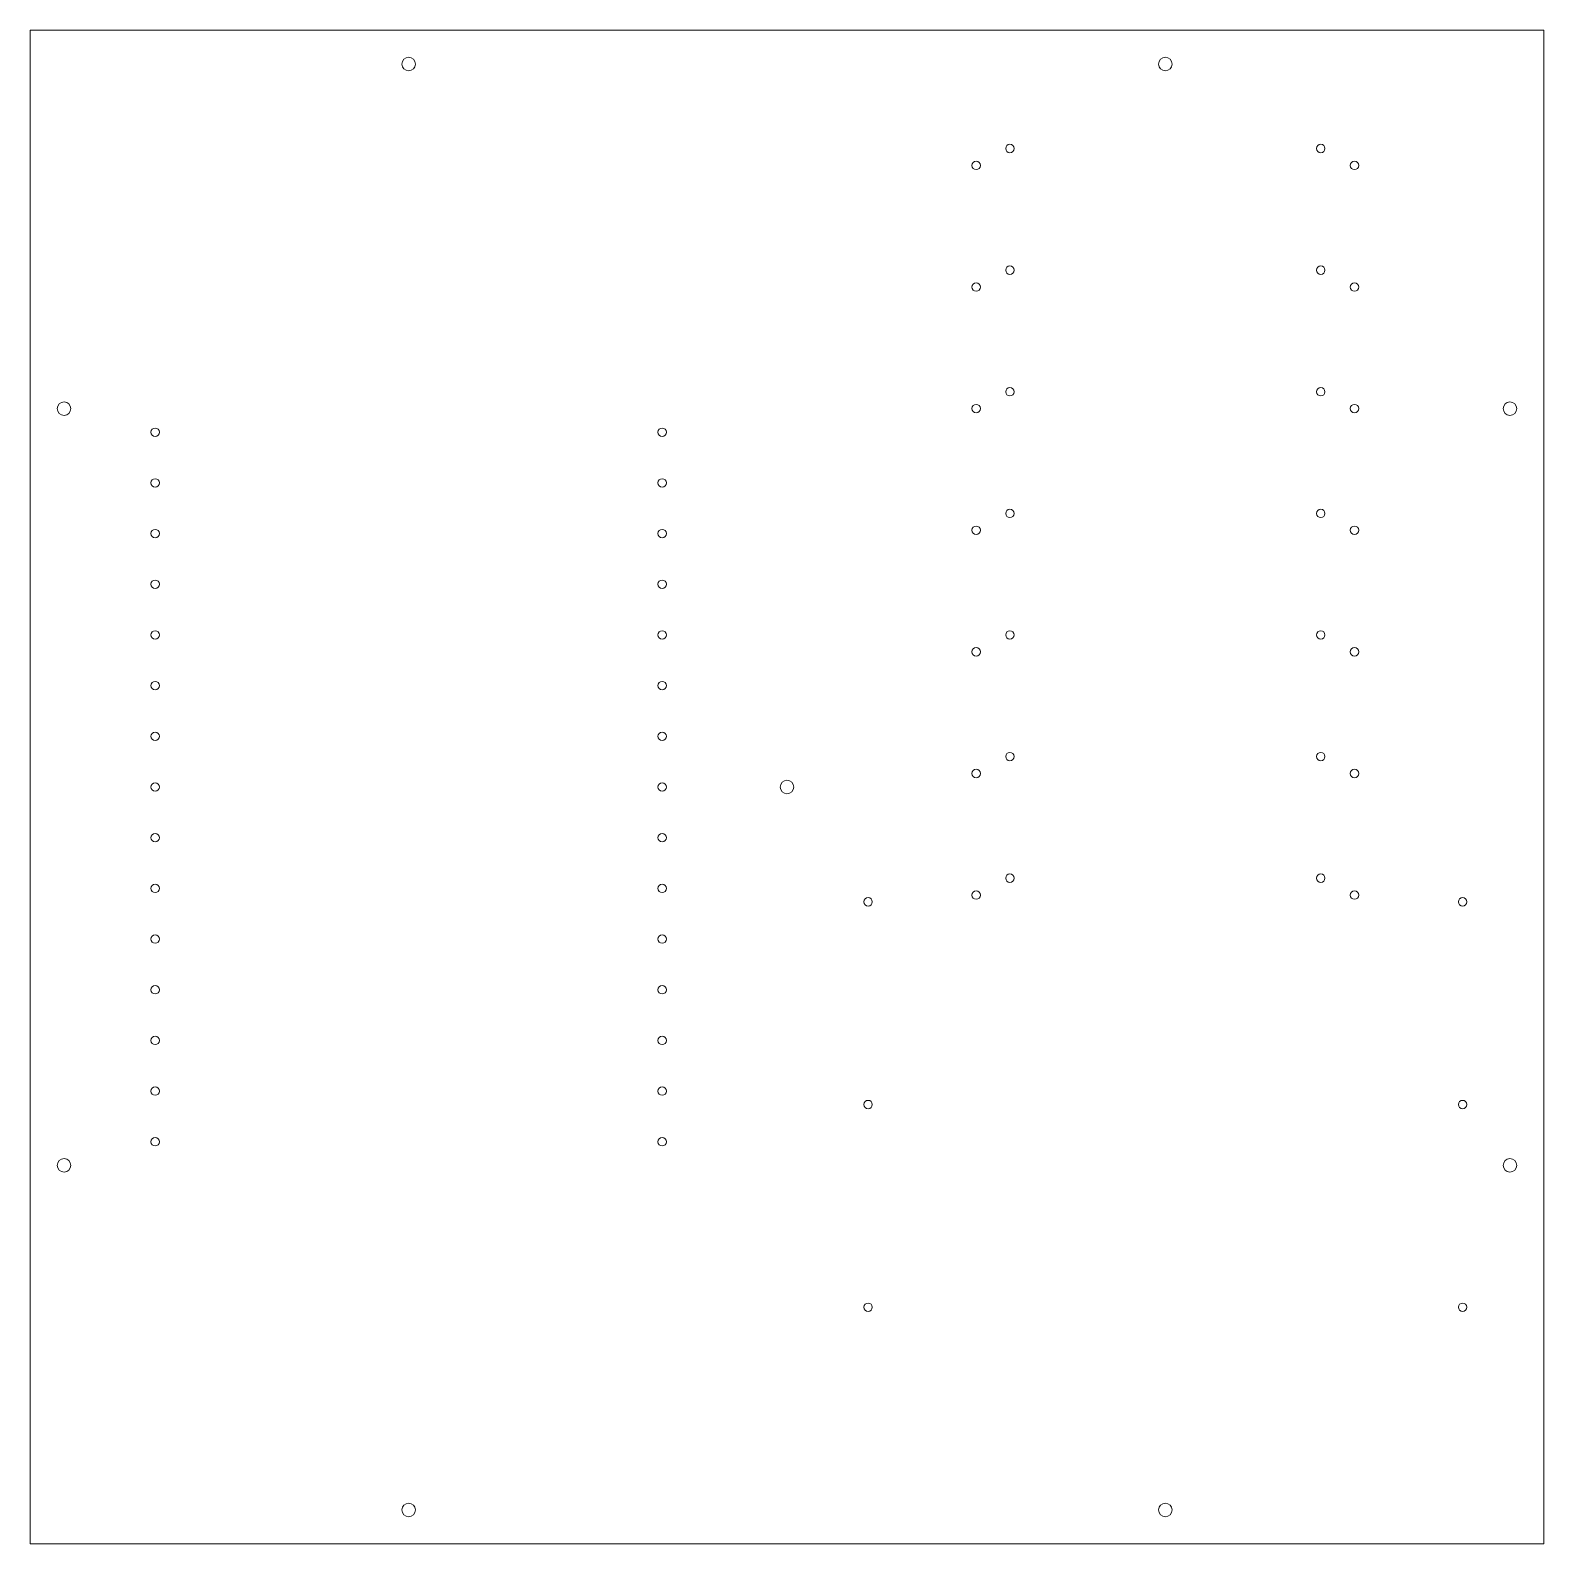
# Model space of a CAD drawing. Header units: millimetres. Extents: x 0 to 448, y 0 to 448.
import ezdxf

# ---------------------------------------------------------------- set-up
doc = ezdxf.new("R2010")
doc.units = ezdxf.units.MM

msp = doc.modelspace()

# ---------------------------------------------------------------- linework, layer by layer
at = {"color": 7, "linetype": 'Continuous', "lineweight": 15}
for p, q in [((448, 448), (0, 448)), ((0, 448), (0, 0)), ((448, 0), (448, 448)), ((0, 0), (448, 0))]:
    msp.add_line(p, q, dxfattribs=at)
for centre, radius in [((112, 438), 2), ((336, 438), 2), ((290, 413), 1.25), ((382, 413), 1.25), ((280, 408), 1.25), ((392, 408), 1.25), ((290, 377), 1.25), ((382, 377), 1.25), ((280, 372), 1.25), ((392, 372), 1.25), ((290, 341), 1.25), ((382, 341), 1.25), ((10, 336), 2), ((280, 336), 1.25), ((392, 336), 1.25), ((438, 336), 2), ((36.96, 329), 1.25), ((187.04, 329), 1.25), ((36.96, 314), 1.25), ((187.04, 314), 1.25), ((290, 305), 1.25), ((382, 305), 1.25), ((36.96, 299), 1.25), ((187.04, 299), 1.25), ((280, 300), 1.25), ((392, 300), 1.25), ((36.96, 284), 1.25), ((187.04, 284), 1.25), ((36.96, 269), 1.25), ((187.04, 269), 1.25), ((290, 269), 1.25), ((382, 269), 1.25), ((280, 264), 1.25), ((392, 264), 1.25), ((36.96, 254), 1.25), ((187.04, 254), 1.25), ((36.96, 239), 1.25), ((187.04, 239), 1.25), ((290, 233), 1.25), ((382, 233), 1.25), ((280, 228), 1.25), ((392, 228), 1.25), ((36.96, 224), 1.25), ((187.04, 224), 1.25), ((224, 224), 2), ((36.96, 209), 1.25), ((187.04, 209), 1.25), ((290, 197), 1.25), ((382, 197), 1.25), ((36.96, 194), 1.25), ((187.04, 194), 1.25), ((280, 192), 1.25), ((392, 192), 1.25), ((248, 190), 1.25), ((424, 190), 1.25), ((36.96, 179), 1.25), ((187.04, 179), 1.25), ((36.96, 164), 1.25), ((187.04, 164), 1.25), ((36.96, 149), 1.25), ((187.04, 149), 1.25), ((36.96, 134), 1.25), ((187.04, 134), 1.25), ((248, 130), 1.25), ((424, 130), 1.25), ((36.96, 119), 1.25), ((187.04, 119), 1.25), ((10, 112), 2), ((438, 112), 2), ((248, 70), 1.25), ((424, 70), 1.25), ((112, 10), 2), ((336, 10), 2)]:
    msp.add_circle(centre, radius, dxfattribs=at)

doc.saveas('drawing.dxf')
